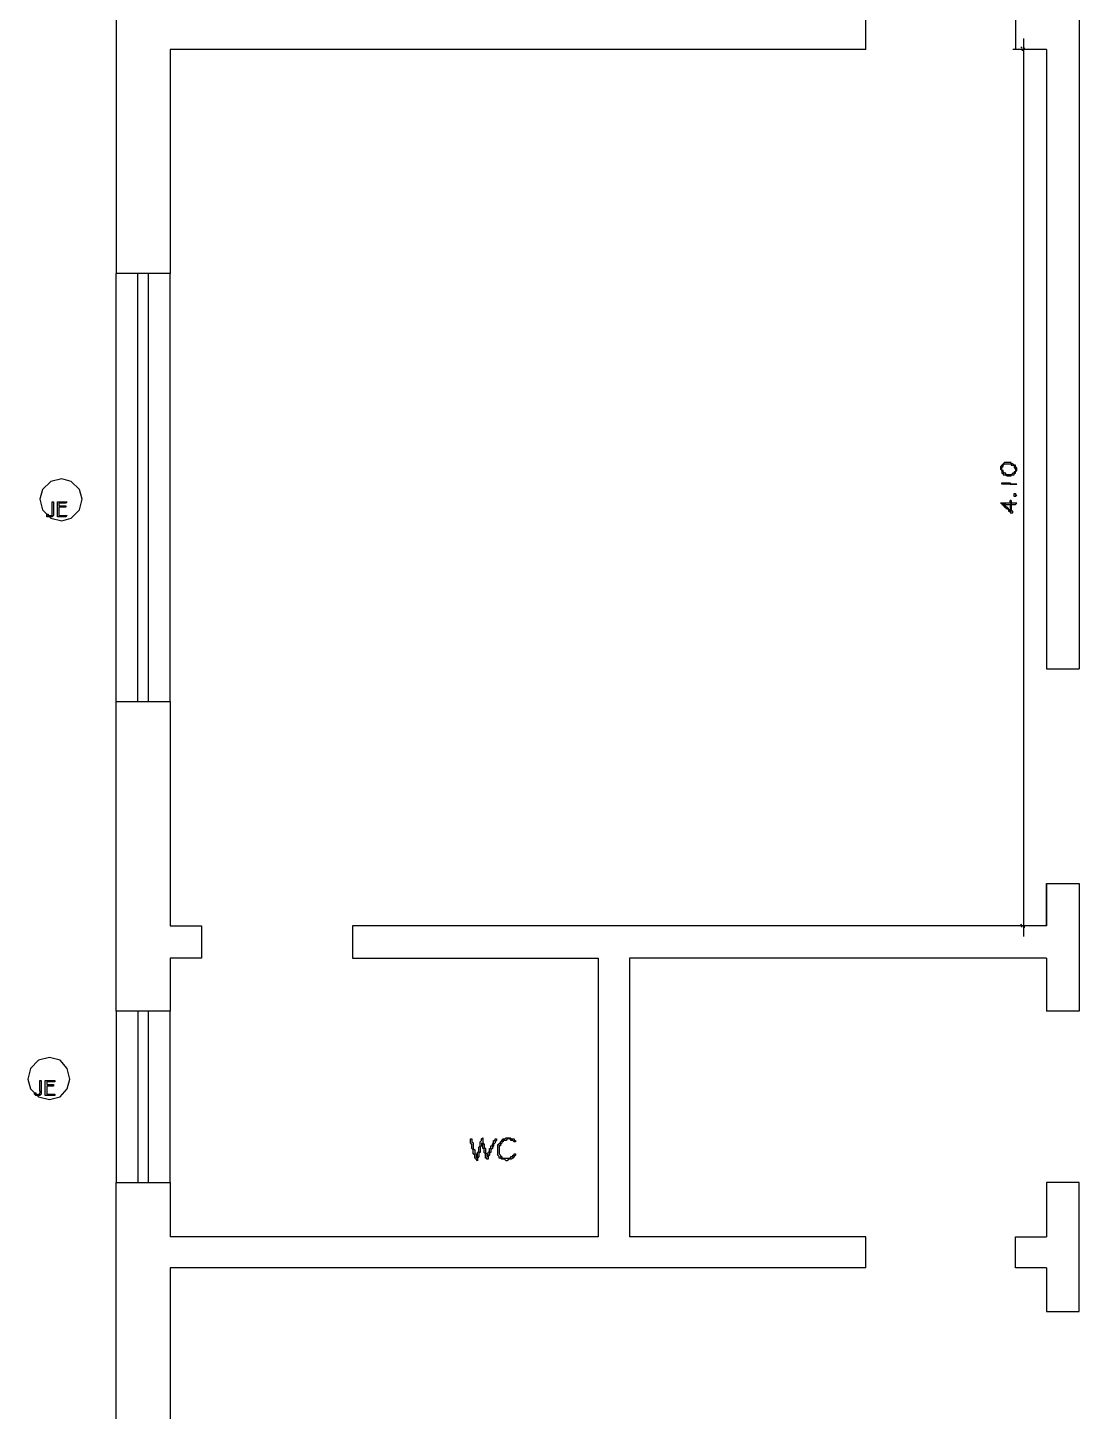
# Model space of a CAD drawing. Header units: millimetres. Extents: x -518.8 to -461.2, y 3.5 to 44.2.
# Drawn here: x -516.69 to -511.76, y 18.54 to 25.02 of the extents above; entities that cross this region are included whole.
import ezdxf

# ---------------------------------------------------------------- set-up
doc = ezdxf.new("R2010")
doc.units = ezdxf.units.MM
doc.header["$MEASUREMENT"] = 0
for name, color, linetype in [('10', 10, 'Continuous'), ('16', 16, 'Continuous'), ('5', 5, 'Continuous'), ('6', 6, 'Continuous'), ('8', 8, 'Continuous'), ('MYSOLIDS', 7, 'Continuous')]:
    doc.layers.add(name, color=color, linetype=linetype)

msp = doc.modelspace()

# ---------------------------------------------------------------- linework, layer by layer
at = {"layer": '10'}
for points in [[(-511.9151, 22.0195), (-511.7617, 22.0195)], [(-516.2752, 21.8669), (-516.0211, 21.8669), (-516.0211, 21.8669), (-516.0211, 20.8165), (-516.0211, 20.8165), (-515.8745, 20.8165)], [(-516.2752, 20.4157), (-516.2752, 21.8669)], [(-511.9151, 21.0142), (-511.9151, 20.8165), (-511.9151, 20.8165), (-511.9151, 21.0142), (-511.7617, 21.0142)], [(-515.8745, 20.8165), (-515.8745, 20.6639), (-515.8745, 20.6639), (-516.0211, 20.6639)], [(-516.0211, 20.6639), (-516.0211, 20.4157)], [(-511.9151, 20.6639), (-513.8692, 20.6639)], [(-516.0211, 20.4157), (-516.2752, 20.4157)], [(-516.2752, 19.6135), (-516.0211, 19.6135), (-516.0211, 19.6135), (-516.0211, 19.3586)], [(-516.0211, 19.2127), (-516.0211, 18.1556), (-516.0211, 18.1556), (-516.2752, 18.1556), (-516.2752, 18.1556), (-516.2752, 19.6135)], [(-514.0158, 19.3586), (-516.0211, 19.3586)], [(-512.7617, 19.3586), (-513.8692, 19.3586)], [(-512.7617, 19.2127), (-516.0211, 19.2127)]]:
    msp.add_lwpolyline(points, dxfattribs=at)
at = {"layer": '16'}
for points in [[(-512.0233, 24.9736), (-512.0233, 20.7654)], [(-511.9594, 24.9225), (-512.0737, 24.9225)], [(-512.0293, 24.9293), (-512.0354, 24.9353)], [(-512.0293, 24.9225), (-512.0293, 24.9225), (-512.0293, 24.9225), (-512.0293, 24.9165)], [(-512.0233, 24.9293), (-512.0233, 24.9293), (-512.0233, 24.9293), (-512.0166, 24.9293)], [(-512.0166, 24.9225), (-512.0233, 24.9225), (-512.0233, 24.9225), (-512.0233, 24.9165)], [(-511.9594, 20.8165), (-512.0737, 20.8165)], [(-512.0293, 20.8165), (-512.0354, 20.8233)], [(-512.0293, 20.8105), (-512.0354, 20.8165)], [(-512.0233, 20.8165), (-512.0233, 20.8165), (-512.0233, 20.8165), (-512.0166, 20.8165)], [(-512.0233, 20.8105), (-512.0233, 20.8105), (-512.0233, 20.8105), (-512.0166, 20.8105)]]:
    msp.add_lwpolyline(points, dxfattribs=at)
at = {"layer": '5'}
for points in [[(-516.2752, 25.324), (-516.2752, 23.8721)], [(-511.7617, 25.324), (-511.7617, 22.0195)], [(-512.7617, 24.9225), (-512.7617, 25.0759)], [(-511.9151, 25.0759), (-512.0609, 25.0759), (-512.0609, 25.0759), (-512.0609, 24.9225)], [(-512.7617, 24.9225), (-516.0211, 24.9225)], [(-516.0211, 24.9225), (-516.0211, 23.8721)], [(-511.9151, 24.9225), (-512.0609, 24.9225)], [(-511.9151, 24.9225), (-511.9151, 22.0195)], [(-516.0211, 23.8721), (-516.2752, 23.8721)], [(-511.7617, 21.0142), (-511.7617, 20.4157)], [(-511.9151, 20.8165), (-515.1677, 20.8165), (-515.1677, 20.8165), (-515.1677, 20.6639), (-515.1677, 20.6639), (-514.0158, 20.6639)], [(-514.0158, 20.6639), (-514.0158, 19.3586)], [(-513.8692, 20.6639), (-513.8692, 19.3586)], [(-511.9151, 20.6639), (-511.9151, 20.4157)], [(-511.7617, 20.4157), (-511.9151, 20.4157)], [(-511.7617, 19.009), (-511.7617, 19.6135), (-511.7617, 19.6135), (-511.9151, 19.6135), (-511.9151, 19.3586)], [(-512.7617, 19.2127), (-512.7617, 19.3586)], [(-511.9151, 19.2127), (-512.0609, 19.2127), (-512.0609, 19.2127), (-512.0609, 19.3586), (-512.0609, 19.3586), (-511.9151, 19.3586)], [(-511.9151, 19.2127), (-511.9151, 19.009)], [(-511.9151, 19.009), (-511.7617, 19.009)]]:
    msp.add_lwpolyline(points, dxfattribs=at)
at = {"layer": '6'}
for points in [[(-516.4346, 22.8157), (-516.4474, 22.8601), (-516.4857, 22.8985), (-516.5301, 22.9112), (-516.5812, 22.8985), (-516.6196, 22.8601), (-516.6324, 22.8157), (-516.6196, 22.7646), (-516.5812, 22.7263), (-516.5301, 22.7135), (-516.4857, 22.7263), (-516.4474, 22.7646), (-516.4346, 22.8157)], [(-516.4918, 20.0969), (-516.5045, 20.1481), (-516.5369, 20.1864), (-516.5872, 20.1992), (-516.6384, 20.1864), (-516.6767, 20.1481), (-516.6895, 20.0969), (-516.6767, 20.0526), (-516.6384, 20.0142), (-516.5872, 20.0015), (-516.5369, 20.0142), (-516.5045, 20.0526), (-516.4918, 20.0969)]]:
    msp.add_lwpolyline(points, dxfattribs=at)
at = {"layer": '8'}
for points in [[(-516.2752, 21.8669), (-516.2752, 23.8721)], [(-516.1737, 21.8669), (-516.1737, 23.8721)], [(-516.1226, 21.8669), (-516.1226, 23.8721)], [(-516.0211, 21.8669), (-516.0211, 23.8721)], [(-516.2752, 20.4157), (-516.2752, 19.6135)], [(-516.1737, 20.4157), (-516.1737, 19.6135)], [(-516.1226, 19.6135), (-516.1226, 20.4157)], [(-516.0211, 19.6135), (-516.0211, 20.4157)]]:
    msp.add_lwpolyline(points, dxfattribs=at)
at = {"layer": 'MYSOLIDS'}
for points in [[(-512.1316, 22.9624), (-512.1316, 22.9556), (-512.1316, 22.9556), (-512.1248, 22.9496), (-512.1248, 22.9496), (-512.1248, 22.9428), (-512.1248, 22.9428), (-512.1248, 22.9368), (-512.1188, 22.9368), (-512.1188, 22.9368), (-512.1188, 22.93), (-512.1121, 22.93), (-512.1121, 22.93), (-512.106, 22.93), (-512.106, 22.93), (-512.106, 22.93), (-512.0993, 22.924), (-512.0993, 22.924), (-512.0933, 22.924), (-512.0933, 22.924), (-512.0865, 22.924), (-512.0865, 22.924), (-512.0805, 22.924), (-512.0805, 22.93), (-512.0737, 22.93), (-512.0737, 22.93), (-512.0677, 22.93), (-512.0677, 22.93), (-512.0677, 22.9368), (-512.0609, 22.9368), (-512.0609, 22.9368), (-512.0609, 22.9428), (-512.0609, 22.9428), (-512.0609, 22.9428), (-512.0549, 22.9496), (-512.0549, 22.9496), (-512.0549, 22.9556), (-512.0549, 22.9556), (-512.0549, 22.9624), (-512.0609, 22.9624), (-512.0609, 22.9684), (-512.0609, 22.9684), (-512.0609, 22.9556), (-512.0609, 22.9556), (-512.0609, 22.9496), (-512.0609, 22.9496), (-512.0609, 22.9428), (-512.0677, 22.9428), (-512.0677, 22.9428), (-512.0677, 22.9368), (-512.0737, 22.9368), (-512.0737, 22.9368), (-512.0737, 22.9368), (-512.0805, 22.93), (-512.0805, 22.93), (-512.0865, 22.93), (-512.0933, 22.93), (-512.0933, 22.93), (-512.0933, 22.93), (-512.0993, 22.93), (-512.0993, 22.93), (-512.106, 22.93), (-512.106, 22.9368), (-512.1121, 22.9368), (-512.1121, 22.9368), (-512.1121, 22.9368), (-512.1121, 22.9368), (-512.1188, 22.9428), (-512.1188, 22.9428), (-512.1188, 22.9496), (-512.1248, 22.9496), (-512.1248, 22.9556), (-512.1248, 22.9556), (-512.1248, 22.9624), (-512.1248, 22.9744), (-512.1248, 22.9744), (-512.1248, 22.9684), (-512.1316, 22.9684), (-512.1316, 22.9624), (-512.1316, 22.9624), (-512.1316, 22.9624)], [(-512.1248, 22.9744), (-512.1248, 22.9624), (-512.1248, 22.9624), (-512.1248, 22.9684), (-512.1248, 22.9684), (-512.1188, 22.9684), (-512.1188, 22.9744), (-512.1188, 22.9744), (-512.1188, 22.9744), (-512.1121, 22.9812), (-512.1121, 22.9812), (-512.106, 22.9812), (-512.106, 22.9812), (-512.0993, 22.9812), (-512.0993, 22.9812), (-512.0993, 22.9812), (-512.0933, 22.9812), (-512.0933, 22.9812), (-512.0865, 22.9812), (-512.0865, 22.9812), (-512.0865, 22.9812), (-512.0805, 22.9812), (-512.0805, 22.9744), (-512.0737, 22.9744), (-512.0737, 22.9744), (-512.0677, 22.9744), (-512.0677, 22.9684), (-512.0677, 22.9684), (-512.0677, 22.9624), (-512.0609, 22.9624), (-512.0609, 22.9624), (-512.0609, 22.9556), (-512.0609, 22.9556), (-512.0609, 22.9684), (-512.0609, 22.9684), (-512.0609, 22.9744), (-512.0677, 22.9744), (-512.0677, 22.9744), (-512.0737, 22.9812), (-512.0737, 22.9812), (-512.0737, 22.9812), (-512.0805, 22.9812), (-512.0805, 22.9872), (-512.0865, 22.9872), (-512.0865, 22.9872), (-512.0933, 22.9872), (-512.0933, 22.9872), (-512.0993, 22.9872), (-512.0993, 22.9872), (-512.106, 22.9872), (-512.106, 22.9872), (-512.1121, 22.9872), (-512.1121, 22.9872), (-512.1188, 22.9812), (-512.1188, 22.9812), (-512.1188, 22.9812), (-512.1188, 22.9812), (-512.1248, 22.9744), (-512.1248, 22.9744), (-512.1248, 22.9744)], [(-512.0609, 22.8857), (-512.0609, 22.8857), (-512.0677, 22.8857), (-512.0677, 22.8857), (-512.0737, 22.8857), (-512.0737, 22.8857), (-512.0805, 22.8857), (-512.0805, 22.8857), (-512.0865, 22.8857), (-512.0865, 22.8857), (-512.0933, 22.8857), (-512.0933, 22.8857), (-512.0993, 22.8857), (-512.0993, 22.8857), (-512.106, 22.8857), (-512.106, 22.8857), (-512.1121, 22.8857), (-512.1121, 22.8857), (-512.1188, 22.8857), (-512.1188, 22.8857), (-512.1248, 22.8857), (-512.1248, 22.8857), (-512.1248, 22.8857), (-512.1248, 22.8857), (-512.1248, 22.8857), (-512.1248, 22.8857), (-512.1248, 22.8917), (-512.1248, 22.8917), (-512.1248, 22.8917), (-512.1188, 22.8917), (-512.1188, 22.8917), (-512.1121, 22.8917), (-512.1121, 22.8917), (-512.106, 22.8917), (-512.106, 22.8917), (-512.0993, 22.8917), (-512.0993, 22.8917), (-512.0933, 22.8917), (-512.0933, 22.8917), (-512.0865, 22.8917), (-512.0865, 22.8857), (-512.0805, 22.8857), (-512.0805, 22.8857), (-512.0737, 22.8857), (-512.0737, 22.8857), (-512.0677, 22.8857), (-512.0677, 22.8857), (-512.0677, 22.8857), (-512.0609, 22.8857), (-512.0609, 22.8857), (-512.0609, 22.8857), (-512.0609, 22.8857), (-512.0549, 22.8857), (-512.0549, 22.8857), (-512.0609, 22.8857), (-512.0609, 22.8857), (-512.0609, 22.8857), (-512.0609, 22.8857), (-512.0609, 22.8857), (-512.0609, 22.8857), (-512.0609, 22.8857)], [(-512.0549, 22.8345), (-512.0609, 22.8285), (-512.0609, 22.8285), (-512.0609, 22.8285), (-512.0609, 22.8285), (-512.0677, 22.8285), (-512.0677, 22.8345), (-512.0677, 22.8345), (-512.0677, 22.8345), (-512.0677, 22.8413), (-512.0677, 22.8413), (-512.0609, 22.8413), (-512.0609, 22.8413), (-512.0609, 22.8413), (-512.0609, 22.8345), (-512.0549, 22.8345), (-512.0549, 22.8345), (-512.0549, 22.8345), (-512.0549, 22.8345), (-512.0549, 22.8345)], [(-516.5745, 22.7586), (-516.5745, 22.803), (-516.5745, 22.803), (-516.5745, 22.803), (-516.5684, 22.803), (-516.5684, 22.803), (-516.5684, 22.803), (-516.5684, 22.803), (-516.5684, 22.803), (-516.5684, 22.803), (-516.5684, 22.7586), (-516.5684, 22.7518), (-516.5684, 22.7518), (-516.5684, 22.7458), (-516.5684, 22.7458), (-516.5684, 22.7391), (-516.5684, 22.7391), (-516.5684, 22.7391), (-516.5745, 22.733), (-516.5745, 22.733), (-516.5745, 22.733), (-516.5812, 22.733), (-516.5812, 22.733), (-516.5872, 22.733), (-516.5872, 22.733), (-516.5872, 22.733), (-516.594, 22.733), (-516.594, 22.733), (-516.6, 22.733), (-516.6, 22.7391), (-516.6, 22.7391), (-516.6, 22.7458), (-516.6, 22.7458), (-516.6, 22.7458), (-516.6, 22.7458), (-516.6, 22.7458), (-516.6, 22.7458), (-516.6, 22.7458), (-516.6, 22.7458), (-516.594, 22.7458), (-516.594, 22.7458), (-516.594, 22.7391), (-516.594, 22.7391), (-516.594, 22.7391), (-516.5872, 22.7391), (-516.5872, 22.7391), (-516.5872, 22.7391), (-516.5812, 22.7391), (-516.5812, 22.7391), (-516.5812, 22.7391), (-516.5745, 22.7391), (-516.5745, 22.7391), (-516.5745, 22.7458), (-516.5745, 22.7458), (-516.5745, 22.7458), (-516.5745, 22.7518), (-516.5745, 22.7518), (-516.5745, 22.7518), (-516.5745, 22.7586), (-516.5745, 22.7586), (-516.5745, 22.7586), (-516.5745, 22.7586), (-516.5745, 22.7586)], [(-516.5429, 22.7834), (-516.5113, 22.7834), (-516.5113, 22.7834), (-516.5113, 22.7834), (-516.5113, 22.7834), (-516.5113, 22.7834), (-516.5113, 22.7834), (-516.5113, 22.7774), (-516.5113, 22.7774), (-516.5113, 22.7774), (-516.5113, 22.7774), (-516.5429, 22.7774), (-516.5429, 22.7714), (-516.5429, 22.7714), (-516.5429, 22.7714), (-516.5429, 22.7714), (-516.5429, 22.7714), (-516.5429, 22.7646), (-516.5429, 22.7646), (-516.5429, 22.7586), (-516.5429, 22.7586), (-516.5429, 22.7586), (-516.5429, 22.7518), (-516.5429, 22.7518), (-516.5429, 22.7458), (-516.5429, 22.7391), (-516.5429, 22.7391), (-516.5429, 22.7391), (-516.5429, 22.7391), (-516.5369, 22.7391), (-516.5369, 22.7391), (-516.5301, 22.7391), (-516.5301, 22.7391), (-516.5241, 22.7391), (-516.5241, 22.7391), (-516.5241, 22.7391), (-516.5173, 22.7391), (-516.5113, 22.7391), (-516.5113, 22.7391), (-516.5113, 22.7391), (-516.5045, 22.7391), (-516.5045, 22.7391), (-516.5045, 22.7391), (-516.5045, 22.7391), (-516.5045, 22.7391), (-516.5113, 22.733), (-516.5113, 22.733), (-516.5173, 22.733), (-516.5173, 22.733), (-516.5241, 22.733), (-516.5241, 22.733), (-516.5301, 22.733), (-516.5301, 22.733), (-516.5369, 22.733), (-516.5369, 22.733), (-516.5429, 22.733), (-516.5429, 22.733), (-516.5496, 22.733), (-516.5496, 22.733), (-516.5496, 22.733), (-516.5496, 22.733), (-516.5496, 22.7391), (-516.5496, 22.7391), (-516.5496, 22.7391), (-516.5496, 22.7391), (-516.5496, 22.7458), (-516.5496, 22.7458), (-516.5496, 22.7518), (-516.5496, 22.7518), (-516.5496, 22.7586), (-516.5496, 22.7586), (-516.5496, 22.7646), (-516.5496, 22.7646), (-516.5496, 22.7714), (-516.5496, 22.7714), (-516.5496, 22.7774), (-516.5496, 22.7774), (-516.5496, 22.7834), (-516.5496, 22.7834), (-516.5496, 22.7902), (-516.5496, 22.7902), (-516.5496, 22.7962), (-516.5496, 22.7962), (-516.5496, 22.7962), (-516.5496, 22.7962), (-516.5496, 22.803), (-516.5496, 22.803), (-516.5496, 22.803), (-516.5429, 22.803), (-516.5429, 22.803), (-516.5369, 22.803), (-516.5369, 22.803), (-516.5369, 22.803), (-516.5301, 22.803), (-516.5301, 22.803), (-516.5241, 22.803), (-516.5241, 22.803), (-516.5173, 22.803), (-516.5173, 22.803), (-516.5113, 22.803), (-516.5113, 22.803), (-516.5113, 22.803), (-516.5113, 22.803), (-516.5045, 22.803), (-516.5045, 22.803), (-516.5045, 22.803), (-516.5045, 22.803), (-516.5045, 22.803), (-516.5045, 22.803), (-516.5113, 22.7962), (-516.5113, 22.7962), (-516.5173, 22.7962), (-516.5173, 22.7962), (-516.5241, 22.7962), (-516.5301, 22.7962), (-516.5301, 22.7962), (-516.5369, 22.7962), (-516.5369, 22.7962), (-516.5429, 22.7962), (-516.5429, 22.7962), (-516.5429, 22.7962), (-516.5429, 22.7902), (-516.5429, 22.7902), (-516.5429, 22.7834), (-516.5429, 22.7834), (-516.5429, 22.7834), (-516.5429, 22.7834), (-516.5429, 22.7834), (-516.5429, 22.7834)], [(-512.1316, 22.7962), (-512.1248, 22.7962), (-512.1248, 22.7962), (-512.1248, 22.7902), (-512.1248, 22.7902), (-512.1188, 22.7962), (-512.1188, 22.7962), (-512.1121, 22.7962), (-512.1121, 22.7962), (-512.106, 22.7902), (-512.106, 22.7902), (-512.106, 22.7902), (-512.0993, 22.7902), (-512.0993, 22.7902), (-512.0933, 22.7902), (-512.0933, 22.7902), (-512.0865, 22.7902), (-512.0865, 22.7902), (-512.0865, 22.7902), (-512.0865, 22.7834), (-512.0865, 22.7834), (-512.0865, 22.7774), (-512.0865, 22.7774), (-512.0865, 22.7774), (-512.0865, 22.7714), (-512.0865, 22.7714), (-512.0805, 22.7646), (-512.0805, 22.7646), (-512.0805, 22.7586), (-512.0805, 22.809), (-512.0805, 22.809), (-512.0865, 22.809), (-512.0865, 22.809), (-512.0865, 22.7962), (-512.0933, 22.7962), (-512.0933, 22.7962), (-512.0993, 22.7962), (-512.0993, 22.7962), (-512.106, 22.7962), (-512.106, 22.7962), (-512.1121, 22.7962), (-512.1121, 22.7962), (-512.1188, 22.7962), (-512.1188, 22.7962), (-512.1248, 22.7962), (-512.1248, 22.7962), (-512.1248, 22.7962), (-512.1316, 22.7962), (-512.1316, 22.7962)], [(-512.1248, 22.7902), (-512.1188, 22.7902), (-512.1188, 22.7834), (-512.1121, 22.7834), (-512.1121, 22.7834), (-512.1121, 22.7774), (-512.106, 22.7774), (-512.106, 22.7774), (-512.106, 22.7714), (-512.0993, 22.7714), (-512.0993, 22.7714), (-512.0933, 22.7646), (-512.0933, 22.7646), (-512.0933, 22.7586), (-512.0865, 22.7586), (-512.0865, 22.7586), (-512.0865, 22.7518), (-512.0865, 22.7518), (-512.0805, 22.7518), (-512.0805, 22.7518), (-512.0737, 22.7518), (-512.0737, 22.7518), (-512.0737, 22.7586), (-512.0737, 22.7586), (-512.0805, 22.7586), (-512.0805, 22.7646), (-512.0805, 22.7646), (-512.0805, 22.7714), (-512.0805, 22.7714), (-512.0805, 22.7774), (-512.0805, 22.7774), (-512.0805, 22.7834), (-512.0805, 22.7834), (-512.0805, 22.7902), (-512.0805, 22.7902), (-512.0805, 22.7962), (-512.0805, 22.7962), (-512.0805, 22.803), (-512.0805, 22.803), (-512.0805, 22.809), (-512.0805, 22.7586), (-512.0865, 22.7586), (-512.0865, 22.7646), (-512.0865, 22.7646), (-512.0933, 22.7646), (-512.0933, 22.7714), (-512.0933, 22.7714), (-512.0993, 22.7774), (-512.0993, 22.7774), (-512.106, 22.7774), (-512.106, 22.7834), (-512.106, 22.7834), (-512.1121, 22.7834), (-512.1121, 22.7902), (-512.1121, 22.7902), (-512.1188, 22.7902), (-512.1188, 22.7962), (-512.1248, 22.7902), (-512.1248, 22.7902)], [(-512.0865, 22.803), (-512.0865, 22.803), (-512.0865, 22.803), (-512.0865, 22.7962), (-512.0865, 22.7962), (-512.0865, 22.809), (-512.0865, 22.809), (-512.0865, 22.803), (-512.0865, 22.803)], [(-512.0805, 22.7962), (-512.0805, 22.7902), (-512.0805, 22.7902), (-512.0805, 22.7902), (-512.0737, 22.7902), (-512.0677, 22.7902), (-512.0609, 22.7902), (-512.0609, 22.7902), (-512.0549, 22.7962), (-512.0549, 22.7962), (-512.0549, 22.7962), (-512.0549, 22.7962), (-512.0609, 22.7962), (-512.0609, 22.7962), (-512.0609, 22.7962), (-512.0677, 22.7962), (-512.0677, 22.7962), (-512.0737, 22.7962), (-512.0737, 22.7962), (-512.0805, 22.7962), (-512.0805, 22.7962), (-512.0805, 22.7962)], [(-516.6324, 20.0466), (-516.6324, 20.0909), (-516.6324, 20.0909), (-516.6324, 20.0909), (-516.6256, 20.0909), (-516.6256, 20.0909), (-516.6256, 20.0909), (-516.6256, 20.0909), (-516.6256, 20.0909), (-516.6256, 20.0909), (-516.6256, 20.0466), (-516.6256, 20.0398), (-516.6256, 20.0398), (-516.6256, 20.0338), (-516.6256, 20.0338), (-516.6256, 20.027), (-516.6256, 20.027), (-516.6256, 20.027), (-516.6324, 20.021), (-516.6324, 20.021), (-516.6324, 20.021), (-516.6384, 20.021), (-516.6384, 20.021), (-516.6451, 20.021), (-516.6451, 20.021), (-516.6451, 20.021), (-516.6511, 20.021), (-516.6511, 20.021), (-516.6511, 20.021), (-516.6572, 20.027), (-516.6572, 20.027), (-516.6572, 20.0338), (-516.6572, 20.0338), (-516.6572, 20.0338), (-516.6572, 20.0338), (-516.6572, 20.0338), (-516.6572, 20.0338), (-516.6572, 20.0338), (-516.6572, 20.0338), (-516.6511, 20.0338), (-516.6511, 20.0338), (-516.6511, 20.027), (-516.6511, 20.027), (-516.6511, 20.027), (-516.6451, 20.027), (-516.6451, 20.021), (-516.6451, 20.021), (-516.6384, 20.027), (-516.6384, 20.027), (-516.6384, 20.027), (-516.6324, 20.027), (-516.6324, 20.027), (-516.6324, 20.0338), (-516.6324, 20.0338), (-516.6324, 20.0338), (-516.6256, 20.0398), (-516.6324, 20.0398), (-516.6324, 20.0398), (-516.6324, 20.0466), (-516.6324, 20.0466), (-516.6324, 20.0466), (-516.6324, 20.0466), (-516.6324, 20.0466)], [(-516.6, 20.0721), (-516.5684, 20.0721), (-516.5684, 20.0721), (-516.5684, 20.0721), (-516.5684, 20.0721), (-516.5684, 20.0721), (-516.5684, 20.0721), (-516.5684, 20.0654), (-516.5684, 20.0654), (-516.5684, 20.0654), (-516.5684, 20.0654), (-516.6, 20.0654), (-516.6, 20.0594), (-516.6, 20.0594), (-516.6, 20.0594), (-516.6, 20.0594), (-516.6, 20.0594), (-516.6, 20.0526), (-516.6, 20.0526), (-516.6, 20.0466), (-516.6, 20.0466), (-516.6, 20.0398), (-516.6, 20.0398), (-516.6, 20.0338), (-516.6, 20.0338), (-516.6, 20.027), (-516.6, 20.027), (-516.6, 20.027), (-516.6, 20.027), (-516.594, 20.027), (-516.594, 20.027), (-516.5872, 20.027), (-516.5872, 20.027), (-516.5812, 20.027), (-516.5812, 20.027), (-516.5745, 20.027), (-516.5745, 20.027), (-516.5684, 20.027), (-516.5684, 20.027), (-516.5684, 20.027), (-516.5617, 20.027), (-516.5617, 20.027), (-516.5617, 20.027), (-516.5617, 20.027), (-516.5617, 20.021), (-516.5684, 20.021), (-516.5684, 20.021), (-516.5745, 20.021), (-516.5745, 20.021), (-516.5812, 20.021), (-516.5812, 20.021), (-516.5872, 20.021), (-516.5872, 20.021), (-516.594, 20.021), (-516.594, 20.021), (-516.6, 20.021), (-516.6, 20.021), (-516.6, 20.021), (-516.6068, 20.021), (-516.6068, 20.021), (-516.6068, 20.021), (-516.6068, 20.021), (-516.6068, 20.021), (-516.6068, 20.027), (-516.6068, 20.027), (-516.6068, 20.0338), (-516.6068, 20.0338), (-516.6068, 20.0398), (-516.6068, 20.0398), (-516.6068, 20.0466), (-516.6068, 20.0466), (-516.6068, 20.0526), (-516.6068, 20.0526), (-516.6068, 20.0594), (-516.6068, 20.0594), (-516.6068, 20.0654), (-516.6068, 20.0654), (-516.6068, 20.0721), (-516.6068, 20.0721), (-516.6068, 20.0782), (-516.6068, 20.0782), (-516.6068, 20.0849), (-516.6068, 20.0849), (-516.6068, 20.0849), (-516.6068, 20.0849), (-516.6068, 20.0909), (-516.6068, 20.0909), (-516.6, 20.0909), (-516.6, 20.0909), (-516.6, 20.0909), (-516.594, 20.0909), (-516.594, 20.0909), (-516.594, 20.0909), (-516.5872, 20.0909), (-516.5872, 20.0909), (-516.5812, 20.0909), (-516.5812, 20.0909), (-516.5745, 20.0909), (-516.5745, 20.0909), (-516.5684, 20.0909), (-516.5684, 20.0909), (-516.5684, 20.0909), (-516.5684, 20.0909), (-516.5617, 20.0909), (-516.5617, 20.0909), (-516.5617, 20.0909), (-516.5617, 20.0909), (-516.5617, 20.0909), (-516.5617, 20.0849), (-516.5684, 20.0849), (-516.5684, 20.0849), (-516.5745, 20.0849), (-516.5745, 20.0849), (-516.5812, 20.0849), (-516.5872, 20.0849), (-516.5872, 20.0849), (-516.594, 20.0849), (-516.594, 20.0849), (-516.6, 20.0849), (-516.6, 20.0849), (-516.6, 20.0782), (-516.6, 20.0782), (-516.6, 20.0782), (-516.6, 20.0721), (-516.6, 20.0721), (-516.6, 20.0721), (-516.6, 20.0721), (-516.6, 20.0721), (-516.6, 20.0721)], [(-514.582, 19.7278), (-514.582, 19.7345), (-514.582, 19.7345), (-514.582, 19.7406), (-514.582, 19.7473), (-514.582, 19.7533), (-514.582, 19.7533), (-514.576, 19.7601), (-514.576, 19.7661), (-514.576, 19.7661), (-514.576, 19.7729), (-514.576, 19.7789), (-514.576, 19.7789), (-514.5692, 19.7857), (-514.5692, 19.7917), (-514.5692, 19.7917), (-514.5692, 19.7985), (-514.5692, 19.8045), (-514.5632, 19.8105), (-514.5632, 19.8105), (-514.5632, 19.8105), (-514.5632, 19.8105), (-514.5632, 19.8105), (-514.5632, 19.8105), (-514.5632, 19.8172), (-514.5632, 19.8172), (-514.5564, 19.8233), (-514.5564, 19.8233), (-514.5564, 19.8172), (-514.5564, 19.8172), (-514.5564, 19.8172), (-514.5564, 19.8172), (-514.5564, 19.8105), (-514.5564, 19.8105), (-514.5564, 19.8105), (-514.5564, 19.8105), (-514.5564, 19.8105), (-514.5564, 19.8045), (-514.5564, 19.8045), (-514.5564, 19.7985), (-514.5504, 19.7917), (-514.5504, 19.7857), (-514.5504, 19.7789), (-514.5436, 19.7729), (-514.5436, 19.7729), (-514.5436, 19.7661), (-514.5436, 19.7601), (-514.5436, 19.7601), (-514.5436, 19.7533), (-514.5376, 19.7473), (-514.5376, 19.7406), (-514.5376, 19.7406), (-514.5376, 19.7345), (-514.5376, 19.7345), (-514.5316, 19.7345), (-514.5316, 19.7406), (-514.5316, 19.7473), (-514.5316, 19.7533), (-514.5248, 19.7601), (-514.5248, 19.7601), (-514.5248, 19.7661), (-514.5248, 19.7729), (-514.5188, 19.7729), (-514.5188, 19.7789), (-514.5188, 19.7857), (-514.5121, 19.7857), (-514.5121, 19.7917), (-514.5121, 19.7917), (-514.5121, 19.7917), (-514.506, 19.7985), (-514.506, 19.8045), (-514.506, 19.8105), (-514.4993, 19.8105), (-514.4993, 19.8172), (-514.4933, 19.8172), (-514.4933, 19.8172), (-514.4933, 19.8172), (-514.4933, 19.8172), (-514.4933, 19.8172), (-514.4933, 19.8172), (-514.4933, 19.8105), (-514.4933, 19.8105), (-514.4993, 19.8045), (-514.4993, 19.7985), (-514.4993, 19.7985), (-514.506, 19.7917), (-514.506, 19.7917), (-514.506, 19.7857), (-514.5121, 19.7789), (-514.5121, 19.7789), (-514.5121, 19.7729), (-514.5188, 19.7661), (-514.5188, 19.7661), (-514.5188, 19.7601), (-514.5188, 19.7533), (-514.5248, 19.7533), (-514.5248, 19.7473), (-514.5248, 19.7406), (-514.5248, 19.7406), (-514.5316, 19.7345), (-514.5316, 19.7278), (-514.5316, 19.7278), (-514.5316, 19.7278), (-514.5316, 19.7218), (-514.5316, 19.7218), (-514.5376, 19.7218), (-514.5376, 19.7218), (-514.5376, 19.7218), (-514.5376, 19.7218), (-514.5376, 19.7278), (-514.5436, 19.7278), (-514.5436, 19.7345), (-514.5436, 19.7345), (-514.5436, 19.7406), (-514.5436, 19.7473), (-514.5504, 19.7533), (-514.5504, 19.7601), (-514.5504, 19.7601), (-514.5504, 19.7661), (-514.5504, 19.7729), (-514.5564, 19.7729), (-514.5564, 19.7789), (-514.5564, 19.7857), (-514.5564, 19.7857), (-514.5564, 19.7917), (-514.5632, 19.7985), (-514.5632, 19.7985), (-514.5632, 19.7917), (-514.5632, 19.7917), (-514.5632, 19.7857), (-514.5692, 19.7789), (-514.5692, 19.7789), (-514.5692, 19.7729), (-514.5692, 19.7729), (-514.5692, 19.7661), (-514.5692, 19.7601), (-514.5692, 19.7533), (-514.576, 19.7533), (-514.576, 19.7473), (-514.576, 19.7406), (-514.576, 19.7406), (-514.576, 19.7345), (-514.576, 19.7345), (-514.582, 19.7278), (-514.582, 19.7218), (-514.582, 19.715), (-514.582, 19.715), (-514.5887, 19.7218), (-514.5887, 19.7218), (-514.5887, 19.7278), (-514.5948, 19.7278), (-514.5948, 19.7345), (-514.5948, 19.7406), (-514.5948, 19.7406), (-514.6015, 19.7473), (-514.6015, 19.7533), (-514.6015, 19.7601), (-514.6015, 19.7601), (-514.6015, 19.7661), (-514.6075, 19.7729), (-514.6075, 19.7729), (-514.6075, 19.7789), (-514.6075, 19.7857), (-514.6075, 19.7857), (-514.6075, 19.7917), (-514.6143, 19.7985), (-514.6143, 19.7985), (-514.6143, 19.8045), (-514.6143, 19.8105), (-514.6143, 19.8105), (-514.6143, 19.8172), (-514.6143, 19.8172), (-514.6143, 19.8172), (-514.6075, 19.8172), (-514.6075, 19.8172), (-514.6075, 19.8172), (-514.6075, 19.8105), (-514.6075, 19.8105), (-514.6075, 19.8045), (-514.6075, 19.8045), (-514.6015, 19.7985), (-514.6015, 19.7985), (-514.6015, 19.7917), (-514.6015, 19.7857), (-514.6015, 19.7789), (-514.6015, 19.7789), (-514.6015, 19.7729), (-514.5948, 19.7661), (-514.5948, 19.7661), (-514.5948, 19.7661), (-514.5948, 19.7601), (-514.5948, 19.7533), (-514.5948, 19.7473), (-514.5887, 19.7473), (-514.5887, 19.7406), (-514.5887, 19.7345), (-514.5887, 19.7345), (-514.582, 19.7278), (-514.582, 19.7278), (-514.582, 19.7278), (-514.582, 19.7278)], [(-514.4361, 19.8172), (-514.4421, 19.8172), (-514.4481, 19.8105), (-514.4481, 19.8105), (-514.4549, 19.8105), (-514.4609, 19.8105), (-514.4609, 19.8045), (-514.4677, 19.8045), (-514.4677, 19.7977), (-514.4677, 19.7977), (-514.4737, 19.7917), (-514.4737, 19.7917), (-514.4737, 19.7857), (-514.4805, 19.7857), (-514.4805, 19.7789), (-514.4805, 19.7789), (-514.4805, 19.7729), (-514.4805, 19.7661), (-514.4805, 19.7661), (-514.4805, 19.7601), (-514.4805, 19.7533), (-514.4805, 19.7473), (-514.4805, 19.7473), (-514.4737, 19.7406), (-514.4737, 19.7406), (-514.4737, 19.7345), (-514.4677, 19.7345), (-514.4677, 19.7278), (-514.4609, 19.7278), (-514.4549, 19.7278), (-514.4549, 19.7278), (-514.4481, 19.7278), (-514.4421, 19.7278), (-514.4421, 19.7278), (-514.4361, 19.7278), (-514.4293, 19.7278), (-514.4293, 19.7278), (-514.4293, 19.7278), (-514.4233, 19.7345), (-514.4166, 19.7345), (-514.4166, 19.7345), (-514.4166, 19.7406), (-514.4105, 19.7406), (-514.4105, 19.7473), (-514.4038, 19.7473), (-514.4038, 19.7473), (-514.4038, 19.7473), (-514.4038, 19.7406), (-514.4038, 19.7406), (-514.4038, 19.7406), (-514.4038, 19.7406), (-514.4105, 19.7345), (-514.4105, 19.7345), (-514.4166, 19.7278), (-514.4166, 19.7278), (-514.4233, 19.7218), (-514.4233, 19.7218), (-514.4293, 19.7218), (-514.4293, 19.7218), (-514.4361, 19.7218), (-514.4421, 19.715), (-514.4421, 19.715), (-514.4481, 19.715), (-514.4481, 19.715), (-514.4549, 19.7218), (-514.4609, 19.7218), (-514.4609, 19.7218), (-514.4677, 19.7218), (-514.4737, 19.7278), (-514.4737, 19.7278), (-514.4805, 19.7278), (-514.4805, 19.7345), (-514.4805, 19.7345), (-514.4865, 19.7406), (-514.4865, 19.7473), (-514.4865, 19.7473), (-514.4865, 19.7533), (-514.4865, 19.7601), (-514.4865, 19.7601), (-514.4865, 19.7661), (-514.4865, 19.7729), (-514.4865, 19.7789), (-514.4865, 19.7789), (-514.4865, 19.7857), (-514.4865, 19.7917), (-514.4805, 19.7917), (-514.4805, 19.7977), (-514.4737, 19.7977), (-514.4737, 19.8045), (-514.4737, 19.8045), (-514.4677, 19.8105), (-514.4677, 19.8105), (-514.4609, 19.8172), (-514.4549, 19.8172), (-514.4549, 19.8172), (-514.4481, 19.8233), (-514.4421, 19.8233), (-514.4421, 19.8233), (-514.4361, 19.8233), (-514.4361, 19.8233), (-514.4293, 19.8233), (-514.4233, 19.8172), (-514.4233, 19.8172), (-514.4166, 19.8172), (-514.4105, 19.8172), (-514.4105, 19.8105), (-514.4038, 19.8105), (-514.4038, 19.8045), (-514.4038, 19.8045), (-514.4038, 19.8045), (-514.4038, 19.8045), (-514.4105, 19.8045), (-514.4105, 19.8045), (-514.4105, 19.8045), (-514.4105, 19.8045), (-514.4105, 19.8045), (-514.4105, 19.8045), (-514.4166, 19.8105), (-514.4233, 19.8105), (-514.4233, 19.8105), (-514.4293, 19.8172), (-514.4361, 19.8172), (-514.4361, 19.8172), (-514.4361, 19.8172), (-514.4361, 19.8172), (-514.4361, 19.8172)]]:
    msp.add_lwpolyline(points, dxfattribs=at)

doc.saveas('drawing.dxf')
